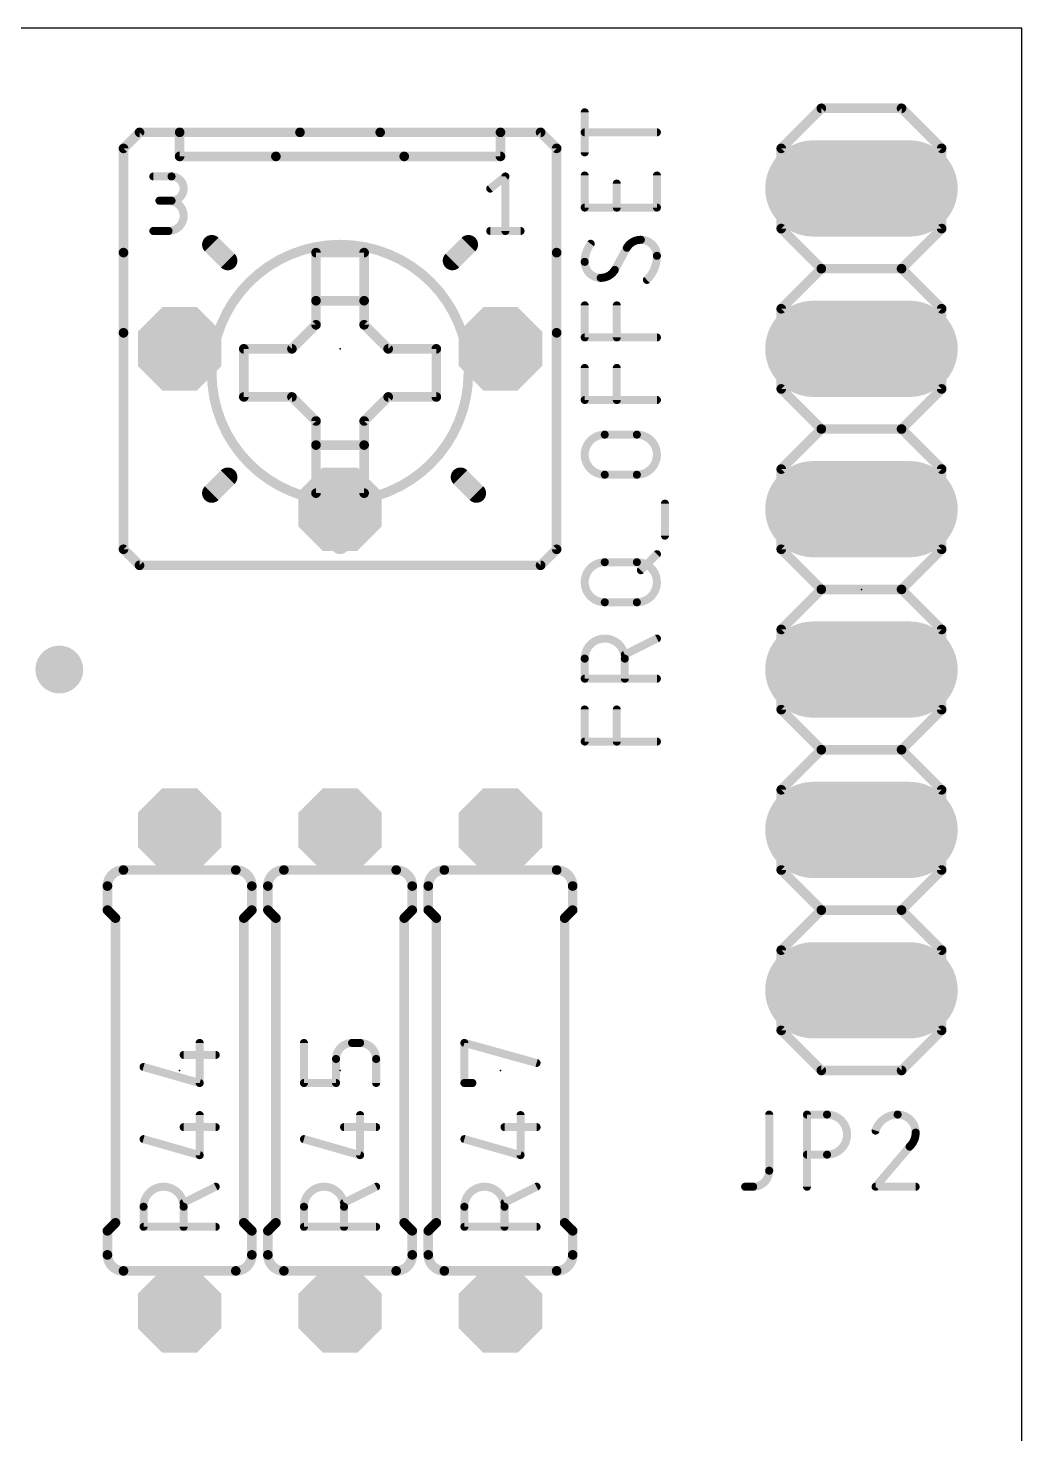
# Model space of a CAD drawing. Extents: x 0 to 48, y 0 to 103.
# Drawn here: x 32.53 to 48.26, y 77.43 to 99.69 of the extents above; entities that cross this region are included whole.
import ezdxf

# ---------------------------------------------------------------- set-up
doc = ezdxf.new("R2010")
doc.units = 0
for name, color, linetype in [('17', 110, 'CONTINUOUS'), ('18', 110, 'CONTINUOUS'), ('20', 31, 'CONTINUOUS'), ('21', 253, 'CONTINUOUS'), ('23', 53, 'CONTINUOUS'), ('25', 253, 'CONTINUOUS'), ('51', 253, 'CONTINUOUS')]:
    doc.layers.add(name, color=color, linetype=linetype)

# ---------------------------------------------------------------- blocks, each defined once
blk = doc.blocks.new('OCTAGONP')
at = {"const_width": 0.5}
blk.add_lwpolyline([(-0.25, -0.1036), (-0.25, 0.1036), (-0.1036, 0.25), (0.1036, 0.25), (0.25, 0.1036), (0.25, -0.1036), (0.1036, -0.25), (-0.1036, -0.25), (-0.25, -0.1036), (-0.25, 0.1036)], dxfattribs=at)
blk = doc.blocks.new('RECT')
blk.add_solid([(-0.5, -0.5), (0.5, -0.5), (-0.5, 0.5), (0.5, 0.5)])
blk = doc.blocks.new('LONGP100')
at = {"const_width": 1}
blk.add_lwpolyline([(-0.5, 0), (0.5, 0)], dxfattribs=at)
at = {"const_width": 0.5}
for points in [[(-0.5, 0.25, 1), (-0.5, -0.25)], [(0.5, -0.25, 1), (0.5, 0.25)]]:
    blk.add_lwpolyline(points, format="xyb", dxfattribs=at)
blk = doc.blocks.new('ROUNDV')
at = {"const_width": 0.5}
blk.add_lwpolyline([(0, -0.25, 1), (0, 0.25, 1), (0, -0.25)], format="xyb", dxfattribs=at)

msp = doc.modelspace()

# ---------------------------------------------------------------- linework, layer by layer
at = {"layer": '20'}
for p, q in [((48.26, 99.695), (0, 99.685)), ((48.26, 0), (48.26, 99.695))]:
    msp.add_line(p, q, dxfattribs=at)
at = {"layer": '21'}
for points, const_width in [([(45.085, 98.425), (44.45, 97.79)], 0.1524), ([(46.355, 98.425), (45.085, 98.425)], 0.1524), ([(46.99, 97.79), (46.355, 98.425)], 0.1524), ([(34.29, 98.044), (34.036, 97.79)], 0.1524), ([(34.925, 98.044), (34.29, 98.044)], 0.1524), ([(34.925, 98.044), (34.925, 97.663)], 0.1524), ([(36.83, 98.044), (34.925, 98.044)], 0.1524), ([(40.005, 98.044), (38.1, 98.044)], 0.1524), ([(40.64, 98.044), (40.005, 98.044)], 0.1524), ([(40.005, 97.663), (40.005, 98.044)], 0.1524), ([(40.64, 98.044), (40.894, 97.79)], 0.1524), ([(34.036, 97.79), (34.036, 96.139)], 0.1524), ([(40.894, 96.139), (40.894, 97.79)], 0.1524), ([(44.45, 96.52), (44.45, 97.79)], 0.1524), ([(46.99, 97.79), (46.99, 96.52)], 0.1524), ([(36.449, 97.663), (34.925, 97.663)], 0.1524), ([(40.005, 97.663), (38.481, 97.663)], 0.1524), ([(34.5087, 97.3455), (34.7966, 97.3455)], 0.127), ([(39.8427, 97.1536), (40.0826, 97.3455)], 0.127), ([(40.0826, 97.3455), (40.0826, 96.4819)], 0.127), ([(34.7966, 96.9617), (34.6047, 96.9617)], 0.127), ([(34.5087, 96.4819), (34.7486, 96.4819)], 0.127), ([(39.8427, 96.4819), (40.3225, 96.4819)], 0.127), ([(45.085, 95.885), (44.45, 96.52)], 0.1524), ([(46.99, 96.52), (46.355, 95.885)], 0.1524), ([(37.846, 96.139), (37.084, 96.139)], 0.1524), ([(37.084, 96.139), (37.084, 95.377)], 0.1524), ([(37.846, 95.377), (37.846, 96.139)], 0.1524), ([(44.45, 95.25), (45.085, 95.885)], 0.1524), ([(46.355, 95.885), (45.085, 95.885)], 0.1524), ([(46.355, 95.885), (46.99, 95.25)], 0.1524), ([(37.084, 95.377), (37.846, 95.377)], 0.1524), ([(37.084, 95.377), (37.084, 94.996)], 0.1524), ([(37.846, 94.996), (37.846, 95.377)], 0.1524), ([(44.45, 93.98), (44.45, 95.25)], 0.1524), ([(46.99, 95.25), (46.99, 93.98)], 0.1524), ([(34.036, 94.869), (34.036, 91.44)], 0.1524), ([(37.084, 94.996), (36.703, 94.615)], 0.1524), ([(37.846, 94.996), (38.227, 94.615)], 0.1524), ([(40.894, 91.44), (40.894, 94.869)], 0.1524), ([(36.703, 94.615), (35.941, 94.615)], 0.1524), ([(35.941, 94.615), (35.941, 93.853)], 0.1524), ([(38.989, 94.615), (38.227, 94.615)], 0.1524), ([(38.989, 93.853), (38.989, 94.615)], 0.1524), ([(35.0774, 94.234), (34.6964, 94.234)], 0.3048), ([(39.8526, 94.234), (40.2336, 94.234)], 0.3048), ([(45.085, 93.345), (44.45, 93.98)], 0.1524), ([(46.99, 93.98), (46.355, 93.345)], 0.1524), ([(35.941, 93.853), (36.703, 93.853)], 0.1524), ([(36.703, 93.853), (37.084, 93.472)], 0.1524), ([(37.846, 93.472), (38.227, 93.853)], 0.1524), ([(38.227, 93.853), (38.989, 93.853)], 0.1524), ([(37.084, 93.472), (37.084, 93.091)], 0.1524), ([(37.846, 93.091), (37.846, 93.472)], 0.1524), ([(44.45, 92.71), (45.085, 93.345)], 0.1524), ([(46.355, 93.345), (45.085, 93.345)], 0.1524), ([(46.355, 93.345), (46.99, 92.71)], 0.1524), ([(37.084, 93.091), (37.846, 93.091)], 0.1524), ([(37.084, 93.091), (37.084, 92.329)], 0.1524), ([(37.846, 92.329), (37.846, 93.091)], 0.1524), ([(35.687, 92.583), (35.433, 92.329)], 0.3048), ([(39.37, 92.583), (39.624, 92.329)], 0.3048), ([(44.45, 91.44), (44.45, 92.71)], 0.1524), ([(46.99, 92.71), (46.99, 91.44)], 0.1524), ([(37.084, 92.329), (37.846, 92.329)], 0.1524), ([(37.465, 91.8972), (37.465, 91.5162)], 0.3048), ([(34.29, 91.186), (34.036, 91.44)], 0.1524), ([(40.64, 91.186), (40.894, 91.44)], 0.1524), ([(45.085, 90.805), (44.45, 91.44)], 0.1524), ([(46.99, 91.44), (46.355, 90.805)], 0.1524), ([(34.29, 91.186), (40.64, 91.186)], 0.1524), ([(45.085, 90.805), (44.45, 90.17)], 0.1524), ([(46.355, 90.805), (45.085, 90.805)], 0.1524), ([(46.99, 90.17), (46.355, 90.805)], 0.1524), ([(44.45, 88.9), (44.45, 90.17)], 0.1524), ([(46.99, 90.17), (46.99, 88.9)], 0.1524), ([(45.085, 88.265), (44.45, 88.9)], 0.1524), ([(46.99, 88.9), (46.355, 88.265)], 0.1524), ([(44.45, 87.63), (45.085, 88.265)], 0.1524), ([(46.355, 88.265), (45.085, 88.265)], 0.1524), ([(46.355, 88.265), (46.99, 87.63)], 0.1524), ([(44.45, 86.36), (44.45, 87.63)], 0.1524), ([(46.99, 87.63), (46.99, 86.36)], 0.1524), ([(45.085, 85.725), (44.45, 86.36)], 0.1524), ([(46.99, 86.36), (46.355, 85.725)], 0.1524), ([(33.782, 86.106), (33.782, 85.725)], 0.1524), ([(36.068, 86.106), (36.068, 85.725)], 0.1524), ([(36.322, 86.106), (36.322, 85.725)], 0.1524), ([(38.608, 86.106), (38.608, 85.725)], 0.1524), ([(38.862, 86.106), (38.862, 85.725)], 0.1524), ([(41.148, 86.106), (41.148, 85.725)], 0.1524), ([(33.909, 85.598), (33.782, 85.725)], 0.1524), ([(35.941, 85.598), (36.068, 85.725)], 0.1524), ([(36.449, 85.598), (36.322, 85.725)], 0.1524), ([(38.481, 85.598), (38.608, 85.725)], 0.1524), ([(38.989, 85.598), (38.862, 85.725)], 0.1524), ([(41.021, 85.598), (41.148, 85.725)], 0.1524), ([(45.085, 85.725), (44.45, 85.09)], 0.1524), ([(46.355, 85.725), (45.085, 85.725)], 0.1524), ([(46.99, 85.09), (46.355, 85.725)], 0.1524), ([(33.909, 85.598), (33.909, 80.772)], 0.1524), ([(35.941, 85.598), (35.941, 80.772)], 0.1524), ([(36.449, 85.598), (36.449, 80.772)], 0.1524), ([(38.481, 85.598), (38.481, 80.772)], 0.1524), ([(38.989, 85.598), (38.989, 80.772)], 0.1524), ([(41.021, 85.598), (41.021, 80.772)], 0.1524), ([(44.45, 83.82), (44.45, 85.09)], 0.1524), ([(46.99, 85.09), (46.99, 83.82)], 0.1524), ([(45.085, 83.185), (44.45, 83.82)], 0.1524), ([(46.99, 83.82), (46.355, 83.185)], 0.1524), ([(46.355, 83.185), (45.085, 83.185)], 0.1524), ([(33.909, 80.772), (33.782, 80.645)], 0.1524), ([(35.941, 80.772), (36.068, 80.645)], 0.1524), ([(36.449, 80.772), (36.322, 80.645)], 0.1524), ([(38.481, 80.772), (38.608, 80.645)], 0.1524), ([(38.989, 80.772), (38.862, 80.645)], 0.1524), ([(41.021, 80.772), (41.148, 80.645)], 0.1524), ([(33.782, 80.264), (33.782, 80.645)], 0.1524), ([(36.068, 80.264), (36.068, 80.645)], 0.1524), ([(36.322, 80.264), (36.322, 80.645)], 0.1524), ([(38.608, 80.264), (38.608, 80.645)], 0.1524), ([(38.862, 80.264), (38.862, 80.645)], 0.1524), ([(41.148, 80.264), (41.148, 80.645)], 0.1524)]:
    msp.add_lwpolyline(points, dxfattribs=dict(at, const_width=const_width))
for points, const_width in [([(45.085, 98.4631, 1), (45.085, 98.3869)], 0.0762), ([(45.1119, 98.3981, 1), (45.0581, 98.4519)], 0.0762), ([(46.3819, 98.4519, 1), (46.3281, 98.3981)], 0.0762), ([(46.355, 98.3869, 1), (46.355, 98.4631)], 0.0762), ([(34.29, 98.0821, 1), (34.29, 98.0059)], 0.0762), ([(34.3169, 98.0171, 1), (34.2631, 98.0709)], 0.0762), ([(34.9631, 98.044, 1), (34.8869, 98.044)], 0.0762), ([(34.925, 98.0821, 1), (34.925, 98.0059)], 0.0762), ([(34.925, 98.0059, 1), (34.925, 98.0821)], 0.0762), ([(36.83, 98.0059, 1), (36.83, 98.0821)], 0.0762), ([(38.1, 98.0821, 1), (38.1, 98.0059)], 0.0762), ([(40.005, 98.0821, 1), (40.005, 98.0059)], 0.0762), ([(40.0431, 98.044, 1), (39.9669, 98.044)], 0.0762), ([(40.005, 98.0059, 1), (40.005, 98.0821)], 0.0762), ([(40.6669, 98.0709, 1), (40.6131, 98.0171)], 0.0762), ([(40.64, 98.0059, 1), (40.64, 98.0821)], 0.0762), ([(34.0741, 97.79, 1), (33.9979, 97.79)], 0.0762), ([(34.0091, 97.8169, 1), (34.0629, 97.7631)], 0.0762), ([(40.9321, 97.79, 1), (40.8559, 97.79)], 0.0762), ([(40.8671, 97.7631, 1), (40.9209, 97.8169)], 0.0762), ([(44.4881, 97.79, 1), (44.4119, 97.79)], 0.0762), ([(44.4231, 97.8169, 1), (44.4769, 97.7631)], 0.0762), ([(47.0281, 97.79, 1), (46.9519, 97.79)], 0.0762), ([(46.9631, 97.7631, 1), (47.0169, 97.8169)], 0.0762), ([(34.925, 97.7011, 1), (34.925, 97.6249)], 0.0762), ([(34.8869, 97.663, 1), (34.9631, 97.663)], 0.0762), ([(36.449, 97.6249, 1), (36.449, 97.7011)], 0.0762), ([(38.481, 97.7011, 1), (38.481, 97.6249)], 0.0762), ([(39.9669, 97.663, 1), (40.0431, 97.663)], 0.0762), ([(40.005, 97.6249, 1), (40.005, 97.7011)], 0.0762), ([(34.5087, 97.3773, 1), (34.5087, 97.3137)], 0.0635), ([(34.7966, 97.3773, 1), (34.7966, 97.3137)], 0.0635), ([(34.7966, 96.9617, 1), (34.7966, 97.3455)], 0.127), ([(34.7966, 97.3137, 1), (34.7966, 97.3773)], 0.0635), ([(40.1144, 97.3455, 1), (40.0509, 97.3455)], 0.0635), ([(40.1024, 97.3207, 1), (40.0628, 97.3703)], 0.0635), ([(39.8229, 97.1784, 1), (39.8626, 97.1288)], 0.0635), ([(34.6047, 96.9934, 1), (34.6047, 96.9299)], 0.0635), ([(34.7486, 96.4819, 1), (34.7486, 96.9617)], 0.127), ([(34.7486, 96.9934, 1), (34.7486, 96.9299)], 0.0635), ([(34.7966, 96.9934, 1), (34.7966, 96.9299)], 0.0635), ([(34.7966, 96.9299, 1), (34.7966, 96.9934)], 0.0635), ([(34.5087, 96.5137, 1), (34.5087, 96.4502)], 0.0635), ([(34.7486, 96.5137, 1), (34.7486, 96.4502)], 0.0635), ([(34.7486, 96.4502, 1), (34.7486, 96.5137)], 0.0635), ([(39.8427, 96.5137, 1), (39.8427, 96.4502)], 0.0635), ([(40.0509, 96.4819, 1), (40.1144, 96.4819)], 0.0635), ([(40.3225, 96.4502, 1), (40.3225, 96.5137)], 0.0635), ([(44.4119, 96.52, 1), (44.4881, 96.52)], 0.0762), ([(44.4769, 96.5469, 1), (44.4231, 96.4931)], 0.0762), ([(46.9519, 96.52, 1), (47.0281, 96.52)], 0.0762), ([(47.0169, 96.4931, 1), (46.9631, 96.5469)], 0.0762), ([(37.084, 96.1771, 1), (37.084, 96.1009)], 0.0762), ([(37.1221, 96.139, 1), (37.0459, 96.139)], 0.0762), ([(37.8841, 96.139, 1), (37.8079, 96.139)], 0.0762), ([(37.846, 96.1009, 1), (37.846, 96.1771)], 0.0762), ([(33.9979, 96.139, 1), (34.0741, 96.139)], 0.0762), ([(40.8559, 96.139, 1), (40.9321, 96.139)], 0.0762), ([(45.085, 95.9231, 1), (45.085, 95.8469)], 0.0762), ([(45.1119, 95.8581, 1), (45.0581, 95.9119)], 0.0762), ([(45.0581, 95.8581, 1), (45.1119, 95.9119)], 0.0762), ([(46.3819, 95.9119, 1), (46.3281, 95.8581)], 0.0762), ([(46.3281, 95.9119, 1), (46.3819, 95.8581)], 0.0762), ([(46.355, 95.8469, 1), (46.355, 95.9231)], 0.0762), ([(37.084, 95.4151, 1), (37.084, 95.3389)], 0.0762), ([(37.1221, 95.377, 1), (37.0459, 95.377)], 0.0762), ([(37.0459, 95.377, 1), (37.1221, 95.377)], 0.0762), ([(37.8841, 95.377, 1), (37.8079, 95.377)], 0.0762), ([(37.8079, 95.377, 1), (37.8841, 95.377)], 0.0762), ([(37.846, 95.3389, 1), (37.846, 95.4151)], 0.0762), ([(44.4881, 95.25, 1), (44.4119, 95.25)], 0.0762), ([(44.4231, 95.2769, 1), (44.4769, 95.2231)], 0.0762), ([(47.0281, 95.25, 1), (46.9519, 95.25)], 0.0762), ([(46.9631, 95.2231, 1), (47.0169, 95.2769)], 0.0762), ([(34.0741, 94.869, 1), (33.9979, 94.869)], 0.0762), ([(37.0459, 94.996, 1), (37.1221, 94.996)], 0.0762), ([(37.1109, 94.9691, 1), (37.0571, 95.0229)], 0.0762), ([(37.8079, 94.996, 1), (37.8841, 94.996)], 0.0762), ([(37.8729, 95.0229, 1), (37.8191, 94.9691)], 0.0762), ([(40.9321, 94.869, 1), (40.8559, 94.869)], 0.0762), ([(35.941, 94.6531, 1), (35.941, 94.5769)], 0.0762), ([(35.9791, 94.615, 1), (35.9029, 94.615)], 0.0762), ([(36.6761, 94.6419, 1), (36.7299, 94.5881)], 0.0762), ([(36.703, 94.5769, 1), (36.703, 94.6531)], 0.0762), ([(38.227, 94.6531, 1), (38.227, 94.5769)], 0.0762), ([(38.2001, 94.5881, 1), (38.2539, 94.6419)], 0.0762), ([(39.0271, 94.615, 1), (38.9509, 94.615)], 0.0762), ([(38.989, 94.5769, 1), (38.989, 94.6531)], 0.0762), ([(34.6964, 94.3102, 1), (34.6964, 94.1578)], 0.1524), ([(35.0774, 94.1578, 1), (35.0774, 94.3102)], 0.1524), ([(39.8526, 94.3102, 1), (39.8526, 94.1578)], 0.1524), ([(40.2336, 94.1578, 1), (40.2336, 94.3102)], 0.1524), ([(44.4119, 93.98, 1), (44.4881, 93.98)], 0.0762), ([(44.4769, 94.0069, 1), (44.4231, 93.9531)], 0.0762), ([(46.9519, 93.98, 1), (47.0281, 93.98)], 0.0762), ([(47.0169, 93.9531, 1), (46.9631, 94.0069)], 0.0762), ([(35.941, 93.8911, 1), (35.941, 93.8149)], 0.0762), ([(35.9029, 93.853, 1), (35.9791, 93.853)], 0.0762), ([(36.7299, 93.8799, 1), (36.6761, 93.8261)], 0.0762), ([(36.703, 93.8149, 1), (36.703, 93.8911)], 0.0762), ([(38.227, 93.8911, 1), (38.227, 93.8149)], 0.0762), ([(38.2539, 93.8261, 1), (38.2001, 93.8799)], 0.0762), ([(38.9509, 93.853, 1), (39.0271, 93.853)], 0.0762), ([(38.989, 93.8149, 1), (38.989, 93.8911)], 0.0762), ([(37.1221, 93.472, 1), (37.0459, 93.472)], 0.0762), ([(37.0571, 93.4451, 1), (37.1109, 93.4989)], 0.0762), ([(37.8841, 93.472, 1), (37.8079, 93.472)], 0.0762), ([(37.8191, 93.4989, 1), (37.8729, 93.4451)], 0.0762), ([(45.085, 93.3831, 1), (45.085, 93.3069)], 0.0762), ([(45.1119, 93.3181, 1), (45.0581, 93.3719)], 0.0762), ([(45.0581, 93.3181, 1), (45.1119, 93.3719)], 0.0762), ([(46.3819, 93.3719, 1), (46.3281, 93.3181)], 0.0762), ([(46.3281, 93.3719, 1), (46.3819, 93.3181)], 0.0762), ([(46.355, 93.3069, 1), (46.355, 93.3831)], 0.0762), ([(37.084, 93.1291, 1), (37.084, 93.0529)], 0.0762), ([(37.1221, 93.091, 1), (37.0459, 93.091)], 0.0762), ([(37.0459, 93.091, 1), (37.1221, 93.091)], 0.0762), ([(37.8841, 93.091, 1), (37.8079, 93.091)], 0.0762), ([(37.8079, 93.091, 1), (37.8841, 93.091)], 0.0762), ([(37.846, 93.0529, 1), (37.846, 93.1291)], 0.0762), ([(35.7409, 92.5291, 1), (35.6331, 92.6369)], 0.1524), ([(39.4239, 92.6369, 1), (39.3161, 92.5291)], 0.1524), ([(44.4881, 92.71, 1), (44.4119, 92.71)], 0.0762), ([(44.4231, 92.7369, 1), (44.4769, 92.6831)], 0.0762), ([(47.0281, 92.71, 1), (46.9519, 92.71)], 0.0762), ([(46.9631, 92.6831, 1), (47.0169, 92.7369)], 0.0762), ([(35.3791, 92.3829, 1), (35.4869, 92.2751)], 0.1524), ([(39.5701, 92.2751, 1), (39.6779, 92.3829)], 0.1524), ([(37.084, 92.3671, 1), (37.084, 92.2909)], 0.0762), ([(37.0459, 92.329, 1), (37.1221, 92.329)], 0.0762), ([(37.8079, 92.329, 1), (37.8841, 92.329)], 0.0762), ([(37.846, 92.2909, 1), (37.846, 92.3671)], 0.0762), ([(37.5412, 91.8972, 1), (37.3888, 91.8972)], 0.1524), ([(34.0629, 91.4669, 1), (34.0091, 91.4131)], 0.0762), ([(37.3888, 91.5162, 1), (37.5412, 91.5162)], 0.1524), ([(40.9209, 91.4131, 1), (40.8671, 91.4669)], 0.0762), ([(44.4769, 91.4669, 1), (44.4231, 91.4131)], 0.0762), ([(47.0169, 91.4131, 1), (46.9631, 91.4669)], 0.0762), ([(33.9979, 91.44, 1), (34.0741, 91.44)], 0.0762), ([(40.8559, 91.44, 1), (40.9321, 91.44)], 0.0762), ([(44.4119, 91.44, 1), (44.4881, 91.44)], 0.0762), ([(46.9519, 91.44, 1), (47.0281, 91.44)], 0.0762), ([(34.29, 91.2241, 1), (34.29, 91.1479)], 0.0762), ([(34.2631, 91.1591, 1), (34.3169, 91.2129)], 0.0762), ([(40.6131, 91.2129, 1), (40.6669, 91.1591)], 0.0762), ([(40.64, 91.1479, 1), (40.64, 91.2241)], 0.0762), ([(45.085, 90.8431, 1), (45.085, 90.7669)], 0.0762), ([(45.1119, 90.7781, 1), (45.0581, 90.8319)], 0.0762), ([(45.0581, 90.7781, 1), (45.1119, 90.8319)], 0.0762), ([(46.3819, 90.8319, 1), (46.3281, 90.7781)], 0.0762), ([(46.3281, 90.8319, 1), (46.3819, 90.7781)], 0.0762), ([(46.355, 90.7669, 1), (46.355, 90.8431)], 0.0762), ([(44.4881, 90.17, 1), (44.4119, 90.17)], 0.0762), ([(44.4231, 90.1969, 1), (44.4769, 90.1431)], 0.0762), ([(47.0281, 90.17, 1), (46.9519, 90.17)], 0.0762), ([(46.9631, 90.1431, 1), (47.0169, 90.1969)], 0.0762), ([(44.4119, 88.9, 1), (44.4881, 88.9)], 0.0762), ([(44.4769, 88.9269, 1), (44.4231, 88.8731)], 0.0762), ([(46.9519, 88.9, 1), (47.0281, 88.9)], 0.0762), ([(47.0169, 88.8731, 1), (46.9631, 88.9269)], 0.0762), ([(45.085, 88.3031, 1), (45.085, 88.2269)], 0.0762), ([(45.1119, 88.2381, 1), (45.0581, 88.2919)], 0.0762), ([(45.0581, 88.2381, 1), (45.1119, 88.2919)], 0.0762), ([(46.3819, 88.2919, 1), (46.3281, 88.2381)], 0.0762), ([(46.3281, 88.2919, 1), (46.3819, 88.2381)], 0.0762), ([(46.355, 88.2269, 1), (46.355, 88.3031)], 0.0762), ([(44.4881, 87.63, 1), (44.4119, 87.63)], 0.0762), ([(44.4231, 87.6569, 1), (44.4769, 87.6031)], 0.0762), ([(47.0281, 87.63, 1), (46.9519, 87.63)], 0.0762), ([(46.9631, 87.6031, 1), (47.0169, 87.6569)], 0.0762), ([(34.036, 86.36, 0.4142), (33.782, 86.106)], 0.1524), ([(34.036, 86.3219, 1), (34.036, 86.3981)], 0.0762), ([(36.068, 86.106, 0.4142), (35.814, 86.36)], 0.1524), ([(35.814, 86.3981, 1), (35.814, 86.3219)], 0.0762), ([(36.576, 86.36, 0.4142), (36.322, 86.106)], 0.1524), ([(36.576, 86.3219, 1), (36.576, 86.3981)], 0.0762), ([(38.608, 86.106, 0.4142), (38.354, 86.36)], 0.1524), ([(38.354, 86.3981, 1), (38.354, 86.3219)], 0.0762), ([(39.116, 86.36, 0.4142), (38.862, 86.106)], 0.1524), ([(39.116, 86.3219, 1), (39.116, 86.3981)], 0.0762), ([(41.148, 86.106, 0.4142), (40.894, 86.36)], 0.1524), ([(40.894, 86.3981, 1), (40.894, 86.3219)], 0.0762), ([(44.4119, 86.36, 1), (44.4881, 86.36)], 0.0762), ([(44.4769, 86.3869, 1), (44.4231, 86.3331)], 0.0762), ([(46.9519, 86.36, 1), (47.0281, 86.36)], 0.0762), ([(47.0169, 86.3331, 1), (46.9631, 86.3869)], 0.0762), ([(33.8201, 86.106, 1), (33.7439, 86.106)], 0.0762), ([(36.1061, 86.106, 1), (36.0299, 86.106)], 0.0762), ([(36.3601, 86.106, 1), (36.2839, 86.106)], 0.0762), ([(38.6461, 86.106, 1), (38.5699, 86.106)], 0.0762), ([(38.9001, 86.106, 1), (38.8239, 86.106)], 0.0762), ([(41.1861, 86.106, 1), (41.1099, 86.106)], 0.0762), ([(33.7439, 86.106, 1), (33.8201, 86.106)], 0.0762), ([(36.0299, 86.106, 1), (36.1061, 86.106)], 0.0762), ([(36.2839, 86.106, 1), (36.3601, 86.106)], 0.0762), ([(38.5699, 86.106, 1), (38.6461, 86.106)], 0.0762), ([(38.8239, 86.106, 1), (38.9001, 86.106)], 0.0762), ([(41.1099, 86.106, 1), (41.1861, 86.106)], 0.0762), ([(33.7439, 85.725, 1), (33.8201, 85.725)], 0.0762), ([(33.8089, 85.7519, 1), (33.7551, 85.6981)], 0.0762), ([(36.0299, 85.725, 1), (36.1061, 85.725)], 0.0762), ([(36.0949, 85.6981, 1), (36.0411, 85.7519)], 0.0762), ([(36.2839, 85.725, 1), (36.3601, 85.725)], 0.0762), ([(36.3489, 85.7519, 1), (36.2951, 85.6981)], 0.0762), ([(38.5699, 85.725, 1), (38.6461, 85.725)], 0.0762), ([(38.6349, 85.6981, 1), (38.5811, 85.7519)], 0.0762), ([(38.8239, 85.725, 1), (38.9001, 85.725)], 0.0762), ([(38.8889, 85.7519, 1), (38.8351, 85.6981)], 0.0762), ([(41.1099, 85.725, 1), (41.1861, 85.725)], 0.0762), ([(41.1749, 85.6981, 1), (41.1211, 85.7519)], 0.0762), ([(45.085, 85.7631, 1), (45.085, 85.6869)], 0.0762), ([(45.1119, 85.6981, 1), (45.0581, 85.7519)], 0.0762), ([(45.0581, 85.6981, 1), (45.1119, 85.7519)], 0.0762), ([(46.3819, 85.7519, 1), (46.3281, 85.6981)], 0.0762), ([(46.3281, 85.7519, 1), (46.3819, 85.6981)], 0.0762), ([(46.355, 85.6869, 1), (46.355, 85.7631)], 0.0762), ([(33.9471, 85.598, 1), (33.8709, 85.598)], 0.0762), ([(33.8821, 85.5711, 1), (33.9359, 85.6249)], 0.0762), ([(35.9791, 85.598, 1), (35.9029, 85.598)], 0.0762), ([(35.9141, 85.6249, 1), (35.9679, 85.5711)], 0.0762), ([(36.4871, 85.598, 1), (36.4109, 85.598)], 0.0762), ([(36.4221, 85.5711, 1), (36.4759, 85.6249)], 0.0762), ([(38.5191, 85.598, 1), (38.4429, 85.598)], 0.0762), ([(38.4541, 85.6249, 1), (38.5079, 85.5711)], 0.0762), ([(39.0271, 85.598, 1), (38.9509, 85.598)], 0.0762), ([(38.9621, 85.5711, 1), (39.0159, 85.6249)], 0.0762), ([(41.0591, 85.598, 1), (40.9829, 85.598)], 0.0762), ([(40.9941, 85.6249, 1), (41.0479, 85.5711)], 0.0762), ([(44.4881, 85.09, 1), (44.4119, 85.09)], 0.0762), ([(44.4231, 85.1169, 1), (44.4769, 85.0631)], 0.0762), ([(47.0281, 85.09, 1), (46.9519, 85.09)], 0.0762), ([(46.9631, 85.0631, 1), (47.0169, 85.1169)], 0.0762), ([(44.4119, 83.82, 1), (44.4881, 83.82)], 0.0762), ([(44.4769, 83.8469, 1), (44.4231, 83.7931)], 0.0762), ([(46.9519, 83.82, 1), (47.0281, 83.82)], 0.0762), ([(47.0169, 83.7931, 1), (46.9631, 83.8469)], 0.0762), ([(45.085, 83.2231, 1), (45.085, 83.1469)], 0.0762), ([(45.0581, 83.1581, 1), (45.1119, 83.2119)], 0.0762), ([(46.3281, 83.2119, 1), (46.3819, 83.1581)], 0.0762), ([(46.355, 83.1469, 1), (46.355, 83.2231)], 0.0762), ([(33.9359, 80.7451, 1), (33.8821, 80.7989)], 0.0762), ([(35.9679, 80.7989, 1), (35.9141, 80.7451)], 0.0762), ([(36.4759, 80.7451, 1), (36.4221, 80.7989)], 0.0762), ([(38.5079, 80.7989, 1), (38.4541, 80.7451)], 0.0762), ([(39.0159, 80.7451, 1), (38.9621, 80.7989)], 0.0762), ([(41.0479, 80.7989, 1), (40.9941, 80.7451)], 0.0762), ([(33.8201, 80.645, 1), (33.7439, 80.645)], 0.0762), ([(33.7551, 80.6719, 1), (33.8089, 80.6181)], 0.0762), ([(33.8709, 80.772, 1), (33.9471, 80.772)], 0.0762), ([(35.9029, 80.772, 1), (35.9791, 80.772)], 0.0762), ([(36.1061, 80.645, 1), (36.0299, 80.645)], 0.0762), ([(36.0411, 80.6181, 1), (36.0949, 80.6719)], 0.0762), ([(36.3601, 80.645, 1), (36.2839, 80.645)], 0.0762), ([(36.2951, 80.6719, 1), (36.3489, 80.6181)], 0.0762), ([(36.4109, 80.772, 1), (36.4871, 80.772)], 0.0762), ([(38.4429, 80.772, 1), (38.5191, 80.772)], 0.0762), ([(38.6461, 80.645, 1), (38.5699, 80.645)], 0.0762), ([(38.5811, 80.6181, 1), (38.6349, 80.6719)], 0.0762), ([(38.9001, 80.645, 1), (38.8239, 80.645)], 0.0762), ([(38.8351, 80.6719, 1), (38.8889, 80.6181)], 0.0762), ([(38.9509, 80.772, 1), (39.0271, 80.772)], 0.0762), ([(40.9829, 80.772, 1), (41.0591, 80.772)], 0.0762), ([(41.1861, 80.645, 1), (41.1099, 80.645)], 0.0762), ([(41.1211, 80.6181, 1), (41.1749, 80.6719)], 0.0762), ([(33.782, 80.264, 0.4142), (34.036, 80.01)], 0.1524), ([(33.8201, 80.264, 1), (33.7439, 80.264)], 0.0762), ([(33.7439, 80.264, 1), (33.8201, 80.264)], 0.0762), ([(35.814, 80.01, 0.4142), (36.068, 80.264)], 0.1524), ([(36.1061, 80.264, 1), (36.0299, 80.264)], 0.0762), ([(36.0299, 80.264, 1), (36.1061, 80.264)], 0.0762), ([(36.322, 80.264, 0.4142), (36.576, 80.01)], 0.1524), ([(36.3601, 80.264, 1), (36.2839, 80.264)], 0.0762), ([(36.2839, 80.264, 1), (36.3601, 80.264)], 0.0762), ([(38.354, 80.01, 0.4142), (38.608, 80.264)], 0.1524), ([(38.6461, 80.264, 1), (38.5699, 80.264)], 0.0762), ([(38.5699, 80.264, 1), (38.6461, 80.264)], 0.0762), ([(38.862, 80.264, 0.4142), (39.116, 80.01)], 0.1524), ([(38.9001, 80.264, 1), (38.8239, 80.264)], 0.0762), ([(38.8239, 80.264, 1), (38.9001, 80.264)], 0.0762), ([(40.894, 80.01, 0.4142), (41.148, 80.264)], 0.1524), ([(41.1861, 80.264, 1), (41.1099, 80.264)], 0.0762), ([(41.1099, 80.264, 1), (41.1861, 80.264)], 0.0762), ([(34.036, 79.9719, 1), (34.036, 80.0481)], 0.0762), ([(35.814, 80.0481, 1), (35.814, 79.9719)], 0.0762), ([(36.576, 79.9719, 1), (36.576, 80.0481)], 0.0762), ([(38.354, 80.0481, 1), (38.354, 79.9719)], 0.0762), ([(39.116, 79.9719, 1), (39.116, 80.0481)], 0.0762), ([(40.894, 80.0481, 1), (40.894, 79.9719)], 0.0762)]:
    msp.add_lwpolyline(points, format="xyb", dxfattribs=dict(at, const_width=const_width))
at = {"layer": '23'}
for p in [(37.465, 94.615), (45.72, 90.805), (34.925, 83.185), (37.465, 83.185), (40.005, 83.185)]:
    msp.add_point(p, dxfattribs=at)
at = {"layer": '25', "const_width": 0.127}
for points in [[(41.3385, 97.7265), (41.3385, 98.3615)], [(42.4815, 98.044), (41.3385, 98.044)], [(41.3385, 96.8527), (41.3385, 97.3607)], [(42.4815, 97.3607), (42.4815, 96.8527)], [(41.8465, 96.8527), (41.8465, 97.2337)], [(42.4815, 96.8527), (41.3385, 96.8527)], [(42.0053, 96.2152), (41.8148, 95.866)], [(41.3385, 94.7953), (41.3385, 95.3033)], [(41.8465, 94.7953), (41.8465, 95.3033)], [(42.4815, 94.7953), (41.3385, 94.7953)], [(41.3385, 93.8047), (41.3385, 94.3127)], [(41.8465, 93.8047), (41.8465, 94.3127)], [(42.4815, 93.8047), (41.3385, 93.8047)], [(41.656, 93.2561), (42.164, 93.2561)], [(42.164, 92.6211), (41.656, 92.6211)], [(42.6085, 91.6559), (42.6085, 92.1639)], [(41.656, 91.2357), (42.164, 91.2357)], [(42.2275, 91.1087), (42.4815, 91.3627)], [(42.164, 90.6007), (41.656, 90.6007)], [(42.4815, 90.0259), (41.9735, 89.7719)], [(41.3385, 89.3909), (41.3385, 89.7084)], [(41.9735, 89.7084), (41.9735, 89.3909)], [(42.4815, 89.3909), (41.3385, 89.3909)], [(41.3385, 88.3946), (41.3385, 88.9026)], [(41.8465, 88.3946), (41.8465, 88.9026)], [(42.4815, 88.3946), (41.3385, 88.3946)], [(35.2425, 82.9862), (35.2425, 83.6212)], [(36.8935, 82.9862), (36.8935, 83.6212)], [(37.7825, 83.6212), (37.6555, 83.6212)], [(39.4335, 82.9862), (39.4335, 83.6212)], [(39.4335, 83.6212), (40.5765, 83.3037)], [(34.3535, 83.2402), (35.2425, 82.9862)], [(34.9885, 83.4307), (35.4965, 83.4307)], [(37.4015, 83.3672), (37.4015, 82.9862)], [(38.0365, 82.9862), (38.0365, 83.3672)], [(37.4015, 82.9862), (36.8935, 82.9862)], [(39.5605, 82.9862), (39.4335, 82.9862)], [(35.2425, 81.8432), (35.2425, 82.4782)], [(37.7825, 81.8432), (37.7825, 82.4782)], [(40.3225, 81.8432), (40.3225, 82.4782)], [(44.2595, 82.4865), (44.2595, 81.5975)], [(44.8575, 81.3435), (44.8575, 82.4865)], [(44.8575, 82.4865), (45.175, 82.4865)], [(34.9885, 82.2877), (35.4965, 82.2877)], [(37.5285, 82.2877), (38.0365, 82.2877)], [(40.0685, 82.2877), (40.5765, 82.2877)], [(34.3535, 82.0972), (35.2425, 81.8432)], [(36.8935, 82.0972), (37.7825, 81.8432)], [(39.4335, 82.0972), (40.3225, 81.8432)], [(46.4831, 81.9785), (45.9434, 81.3435)], [(45.175, 81.8515), (44.8575, 81.8515)], [(35.4965, 81.3435), (34.9885, 81.0895)], [(38.0365, 81.3435), (37.5285, 81.0895)], [(40.5765, 81.3435), (40.0685, 81.0895)], [(44.0055, 81.3435), (43.8785, 81.3435)], [(45.9434, 81.3435), (46.5784, 81.3435)], [(34.3535, 80.7085), (34.3535, 81.026)], [(34.9885, 81.026), (34.9885, 80.7085)], [(36.8935, 80.7085), (36.8935, 81.026)], [(37.5285, 81.026), (37.5285, 80.7085)], [(39.4335, 80.7085), (39.4335, 81.026)], [(40.0685, 81.026), (40.0685, 80.7085)], [(35.4965, 80.7085), (34.3535, 80.7085)], [(38.0365, 80.7085), (36.8935, 80.7085)], [(40.5765, 80.7085), (39.4335, 80.7085)]]:
    msp.add_lwpolyline(points, dxfattribs=at)
at = {"layer": '25'}
for points, const_width in [([(41.3703, 98.3615, 1), (41.3068, 98.3615)], 0.0635), ([(41.3385, 98.0758, 1), (41.3385, 98.0123)], 0.0635), ([(42.4815, 98.0123, 1), (42.4815, 98.0758)], 0.0635), ([(41.3068, 97.7265, 1), (41.3703, 97.7265)], 0.0635), ([(41.3703, 97.3607, 1), (41.3068, 97.3607)], 0.0635), ([(42.5133, 97.3607, 1), (42.4498, 97.3607)], 0.0635), ([(41.8783, 97.2337, 1), (41.8147, 97.2337)], 0.0635), ([(41.3385, 96.8845, 1), (41.3385, 96.821)], 0.0635), ([(41.3068, 96.8527, 1), (41.3703, 96.8527)], 0.0635), ([(41.8147, 96.8527, 1), (41.8783, 96.8527)], 0.0635), ([(42.4498, 96.8527, 1), (42.5133, 96.8527)], 0.0635), ([(42.4815, 96.821, 1), (42.4815, 96.8845)], 0.0635), ([(41.4338, 96.2787, 0.1623), (41.3385, 95.993)], 0.127), ([(41.4591, 96.2597, 1), (41.4084, 96.2978)], 0.0635), ([(42.2275, 96.3422, 0.2656), (42.0053, 96.2152)], 0.127), ([(41.9779, 96.2313, 1), (42.0326, 96.1991)], 0.0635), ([(42.0331, 96.2, 1), (41.9774, 96.2304)], 0.0635), ([(42.4815, 96.0882, 0.4142), (42.2275, 96.3422)], 0.127), ([(42.2275, 96.374, 1), (42.2275, 96.3105)], 0.0635), ([(42.2275, 96.3105, 1), (42.2275, 96.374)], 0.0635), ([(41.3385, 95.993, 0.4142), (41.5925, 95.739)], 0.127), ([(41.3703, 95.993, 1), (41.3068, 95.993)], 0.0635), ([(41.3068, 95.993, 1), (41.3703, 95.993)], 0.0635), ([(42.3227, 95.7072, 0.2), (42.4815, 96.0882)], 0.127), ([(42.5133, 96.0882, 1), (42.4498, 96.0882)], 0.0635), ([(42.4498, 96.0882, 1), (42.5133, 96.0882)], 0.0635), ([(41.5925, 95.739, 0.2656), (41.8148, 95.866)], 0.127), ([(41.5925, 95.7707, 1), (41.5925, 95.7072)], 0.0635), ([(41.5925, 95.7072, 1), (41.5925, 95.7707)], 0.0635), ([(41.7869, 95.8812, 1), (41.8426, 95.8507)], 0.0635), ([(41.8421, 95.8498, 1), (41.7874, 95.8821)], 0.0635), ([(42.3004, 95.7297, 1), (42.3451, 95.6847)], 0.0635), ([(41.3703, 95.3033, 1), (41.3068, 95.3033)], 0.0635), ([(41.8783, 95.3033, 1), (41.8147, 95.3033)], 0.0635), ([(41.3385, 94.8271, 1), (41.3385, 94.7636)], 0.0635), ([(42.4815, 94.7636, 1), (42.4815, 94.8271)], 0.0635), ([(41.3068, 94.7953, 1), (41.3703, 94.7953)], 0.0635), ([(41.8147, 94.7953, 1), (41.8783, 94.7953)], 0.0635), ([(41.3703, 94.3127, 1), (41.3068, 94.3127)], 0.0635), ([(41.8783, 94.3127, 1), (41.8147, 94.3127)], 0.0635), ([(41.3385, 93.8365, 1), (41.3385, 93.773)], 0.0635), ([(41.3068, 93.8047, 1), (41.3703, 93.8047)], 0.0635), ([(41.8147, 93.8047, 1), (41.8783, 93.8047)], 0.0635), ([(42.4815, 93.773, 1), (42.4815, 93.8365)], 0.0635), ([(41.656, 93.2561, 1), (41.656, 92.6211)], 0.127), ([(41.656, 93.2879, 1), (41.656, 93.2244)], 0.0635), ([(41.656, 93.2244, 1), (41.656, 93.2879)], 0.0635), ([(42.164, 92.6211, 1), (42.164, 93.2561)], 0.127), ([(42.164, 93.2879, 1), (42.164, 93.2244)], 0.0635), ([(42.164, 93.2244, 1), (42.164, 93.2879)], 0.0635), ([(41.656, 92.6529, 1), (41.656, 92.5894)], 0.0635), ([(41.656, 92.5894, 1), (41.656, 92.6529)], 0.0635), ([(42.164, 92.6529, 1), (42.164, 92.5894)], 0.0635), ([(42.164, 92.5894, 1), (42.164, 92.6529)], 0.0635), ([(42.6403, 92.1639, 1), (42.5767, 92.1639)], 0.0635), ([(42.5767, 91.6559, 1), (42.6403, 91.6559)], 0.0635), ([(41.656, 91.2357, 1), (41.656, 90.6007)], 0.127), ([(41.656, 91.2674, 1), (41.656, 91.2039)], 0.0635), ([(41.656, 91.2039, 1), (41.656, 91.2674)], 0.0635), ([(42.164, 90.6007, 1), (42.164, 91.2357)], 0.127), ([(42.164, 91.2674, 1), (42.164, 91.2039)], 0.0635), ([(42.164, 91.2039, 1), (42.164, 91.2674)], 0.0635), ([(42.504, 91.3402, 1), (42.459, 91.3851)], 0.0635), ([(42.205, 91.1311, 1), (42.25, 91.0862)], 0.0635), ([(41.656, 90.6324, 1), (41.656, 90.5689)], 0.0635), ([(41.656, 90.5689, 1), (41.656, 90.6324)], 0.0635), ([(42.164, 90.6324, 1), (42.164, 90.5689)], 0.0635), ([(42.164, 90.5689, 1), (42.164, 90.6324)], 0.0635), ([(41.9735, 89.7084, 1), (41.3385, 89.7084)], 0.127), ([(42.4957, 89.9975, 1), (42.4673, 90.0543)], 0.0635), ([(41.3703, 89.7084, 1), (41.3068, 89.7084)], 0.0635), ([(41.3068, 89.7084, 1), (41.3703, 89.7084)], 0.0635), ([(42.0053, 89.7084, 1), (41.9417, 89.7084)], 0.0635), ([(41.9417, 89.7084, 1), (42.0053, 89.7084)], 0.0635), ([(41.9593, 89.8003, 1), (41.9877, 89.7435)], 0.0635), ([(41.3385, 89.4226, 1), (41.3385, 89.3591)], 0.0635), ([(41.3068, 89.3909, 1), (41.3703, 89.3909)], 0.0635), ([(41.9417, 89.3909, 1), (42.0053, 89.3909)], 0.0635), ([(42.4815, 89.3591, 1), (42.4815, 89.4226)], 0.0635), ([(41.3703, 88.9026, 1), (41.3068, 88.9026)], 0.0635), ([(41.8783, 88.9026, 1), (41.8147, 88.9026)], 0.0635), ([(41.3385, 88.4263, 1), (41.3385, 88.3628)], 0.0635), ([(41.3068, 88.3946, 1), (41.3703, 88.3946)], 0.0635), ([(41.8147, 88.3946, 1), (41.8783, 88.3946)], 0.0635), ([(42.4815, 88.3628, 1), (42.4815, 88.4263)], 0.0635), ([(35.2743, 83.6212, 1), (35.2107, 83.6212)], 0.0635), ([(36.9253, 83.6212, 1), (36.8618, 83.6212)], 0.0635), ([(37.6555, 83.6212, 0.4142), (37.4015, 83.3672)], 0.127), ([(37.6555, 83.653, 1), (37.6555, 83.5895)], 0.0635), ([(37.6555, 83.5895, 1), (37.6555, 83.653)], 0.0635), ([(37.7825, 83.653, 1), (37.7825, 83.5895)], 0.0635), ([(38.0365, 83.3672, 0.4142), (37.7825, 83.6212)], 0.127), ([(37.7825, 83.5895, 1), (37.7825, 83.653)], 0.0635), ([(39.4653, 83.6212, 1), (39.4017, 83.6212)], 0.0635), ([(39.442, 83.6518, 1), (39.425, 83.5906)], 0.0635), ([(34.3622, 83.2707, 1), (34.3448, 83.2097)], 0.0635), ([(34.9885, 83.4625, 1), (34.9885, 83.399)], 0.0635), ([(35.4965, 83.399, 1), (35.4965, 83.4625)], 0.0635), ([(37.4333, 83.3672, 1), (37.3697, 83.3672)], 0.0635), ([(37.3697, 83.3672, 1), (37.4333, 83.3672)], 0.0635), ([(38.0683, 83.3672, 1), (38.0048, 83.3672)], 0.0635), ([(38.0048, 83.3672, 1), (38.0683, 83.3672)], 0.0635), ([(40.568, 83.2731, 1), (40.585, 83.3343)], 0.0635), ([(35.2107, 82.9862, 1), (35.2743, 82.9862)], 0.0635), ([(35.2338, 82.9557, 1), (35.2512, 83.0167)], 0.0635), ([(36.8935, 83.018, 1), (36.8935, 82.9545)], 0.0635), ([(36.8618, 82.9862, 1), (36.9253, 82.9862)], 0.0635), ([(37.3697, 82.9862, 1), (37.4333, 82.9862)], 0.0635), ([(37.4015, 82.9545, 1), (37.4015, 83.018)], 0.0635), ([(38.0048, 82.9862, 1), (38.0683, 82.9862)], 0.0635), ([(39.4017, 82.9862, 1), (39.4653, 82.9862)], 0.0635), ([(39.4335, 83.018, 1), (39.4335, 82.9545)], 0.0635), ([(39.5605, 82.9545, 1), (39.5605, 83.018)], 0.0635), ([(35.2743, 82.4782, 1), (35.2107, 82.4782)], 0.0635), ([(37.8143, 82.4782, 1), (37.7507, 82.4782)], 0.0635), ([(40.3543, 82.4782, 1), (40.2908, 82.4782)], 0.0635), ([(44.2913, 82.4865, 1), (44.2278, 82.4865)], 0.0635), ([(44.8893, 82.4865, 1), (44.8258, 82.4865)], 0.0635), ([(44.8575, 82.5183, 1), (44.8575, 82.4548)], 0.0635), ([(45.175, 81.8515, 1), (45.175, 82.4865)], 0.127), ([(45.175, 82.5183, 1), (45.175, 82.4548)], 0.0635), ([(45.175, 82.4548, 1), (45.175, 82.5183)], 0.0635), ([(46.2926, 82.4865, 0.3252), (45.9434, 82.2325)], 0.127), ([(46.5784, 82.2007, 0.4142), (46.2926, 82.4865)], 0.127), ([(46.2926, 82.5183, 1), (46.2926, 82.4548)], 0.0635), ([(46.2926, 82.4548, 1), (46.2926, 82.5183)], 0.0635), ([(34.9885, 82.3195, 1), (34.9885, 82.256)], 0.0635), ([(35.4965, 82.256, 1), (35.4965, 82.3195)], 0.0635), ([(37.5285, 82.3195, 1), (37.5285, 82.256)], 0.0635), ([(38.0365, 82.256, 1), (38.0365, 82.3195)], 0.0635), ([(40.0685, 82.3195, 1), (40.0685, 82.256)], 0.0635), ([(40.5765, 82.256, 1), (40.5765, 82.3195)], 0.0635), ([(45.9132, 82.2423, 1), (45.9736, 82.2227)], 0.0635), ([(46.4831, 81.9785, 0.2053), (46.5784, 82.2007)], 0.127), ([(46.6101, 82.2008, 1), (46.5466, 82.2007)], 0.0635), ([(46.5466, 82.2007, 1), (46.6101, 82.2007)], 0.0635), ([(34.3622, 82.1277, 1), (34.3448, 82.0667)], 0.0635), ([(36.9022, 82.1277, 1), (36.8848, 82.0667)], 0.0635), ([(39.4422, 82.1277, 1), (39.4248, 82.0667)], 0.0635), ([(46.4612, 82.0015, 1), (46.505, 81.9555)], 0.0635), ([(46.5073, 81.9579, 1), (46.4589, 81.9991)], 0.0635), ([(35.2107, 81.8432, 1), (35.2743, 81.8432)], 0.0635), ([(35.2338, 81.8127, 1), (35.2512, 81.8737)], 0.0635), ([(37.7507, 81.8432, 1), (37.8143, 81.8432)], 0.0635), ([(37.7738, 81.8127, 1), (37.7912, 81.8737)], 0.0635), ([(40.2908, 81.8432, 1), (40.3543, 81.8432)], 0.0635), ([(40.3138, 81.8127, 1), (40.3312, 81.8737)], 0.0635), ([(44.8575, 81.8833, 1), (44.8575, 81.8197)], 0.0635), ([(45.175, 81.8833, 1), (45.175, 81.8197)], 0.0635), ([(45.175, 81.8197, 1), (45.175, 81.8833)], 0.0635), ([(44.0055, 81.3435, 0.4142), (44.2595, 81.5975)], 0.127), ([(44.2913, 81.5975, 1), (44.2278, 81.5975)], 0.0635), ([(44.2278, 81.5975, 1), (44.2913, 81.5975)], 0.0635), ([(34.9885, 81.026, 1), (34.3535, 81.026)], 0.127), ([(35.5107, 81.3151, 1), (35.4823, 81.3719)], 0.0635), ([(37.5285, 81.026, 1), (36.8935, 81.026)], 0.127), ([(38.0507, 81.3151, 1), (38.0223, 81.3719)], 0.0635), ([(40.0685, 81.026, 1), (39.4335, 81.026)], 0.127), ([(40.5907, 81.3151, 1), (40.5623, 81.3719)], 0.0635), ([(43.8785, 81.3753, 1), (43.8785, 81.3118)], 0.0635), ([(44.0055, 81.3753, 1), (44.0055, 81.3118)], 0.0635), ([(44.0055, 81.3118, 1), (44.0055, 81.3753)], 0.0635), ([(44.8258, 81.3435, 1), (44.8893, 81.3435)], 0.0635), ([(45.9434, 81.3753, 1), (45.9434, 81.3118)], 0.0635), ([(45.9192, 81.3641, 1), (45.9676, 81.3229)], 0.0635), ([(46.5784, 81.3118, 1), (46.5784, 81.3753)], 0.0635), ([(34.3853, 81.026, 1), (34.3218, 81.026)], 0.0635), ([(34.3218, 81.026, 1), (34.3853, 81.026)], 0.0635), ([(35.0203, 81.026, 1), (34.9567, 81.026)], 0.0635), ([(34.9567, 81.026, 1), (35.0203, 81.026)], 0.0635), ([(34.9743, 81.1179, 1), (35.0027, 81.0611)], 0.0635), ([(36.9253, 81.026, 1), (36.8618, 81.026)], 0.0635), ([(36.8618, 81.026, 1), (36.9253, 81.026)], 0.0635), ([(37.5603, 81.026, 1), (37.4967, 81.026)], 0.0635), ([(37.4967, 81.026, 1), (37.5603, 81.026)], 0.0635), ([(37.5143, 81.1179, 1), (37.5427, 81.0611)], 0.0635), ([(39.4653, 81.026, 1), (39.4017, 81.026)], 0.0635), ([(39.4017, 81.026, 1), (39.4653, 81.026)], 0.0635), ([(40.0543, 81.1179, 1), (40.0827, 81.0611)], 0.0635), ([(40.1003, 81.026, 1), (40.0367, 81.026)], 0.0635), ([(40.0367, 81.026, 1), (40.1003, 81.026)], 0.0635), ([(34.3535, 80.7403, 1), (34.3535, 80.6767)], 0.0635), ([(34.3218, 80.7085, 1), (34.3853, 80.7085)], 0.0635), ([(34.9567, 80.7085, 1), (35.0203, 80.7085)], 0.0635), ([(35.4965, 80.6767, 1), (35.4965, 80.7403)], 0.0635), ([(36.8935, 80.7403, 1), (36.8935, 80.6767)], 0.0635), ([(36.8618, 80.7085, 1), (36.9253, 80.7085)], 0.0635), ([(37.4967, 80.7085, 1), (37.5603, 80.7085)], 0.0635), ([(38.0365, 80.6767, 1), (38.0365, 80.7403)], 0.0635), ([(39.4335, 80.7403, 1), (39.4335, 80.6767)], 0.0635), ([(39.4017, 80.7085, 1), (39.4653, 80.7085)], 0.0635), ([(40.0367, 80.7085, 1), (40.1003, 80.7085)], 0.0635), ([(40.5765, 80.6767, 1), (40.5765, 80.7403)], 0.0635)]:
    msp.add_lwpolyline(points, format="xyb", dxfattribs=dict(at, const_width=const_width))
at = {"layer": '51'}
for points, const_width in [([(38.1, 98.044), (36.83, 98.044)], 0.1524), ([(38.481, 97.663), (36.449, 97.663)], 0.1524), ([(35.687, 96.012), (35.433, 96.266)], 0.3048), ([(39.243, 96.012), (39.497, 96.266)], 0.3048), ([(34.036, 96.139), (34.036, 94.869)], 0.1524), ([(40.894, 94.869), (40.894, 96.139)], 0.1524), ([(34.925, 86.614), (34.925, 86.995)], 0.6096), ([(37.465, 86.614), (37.465, 86.995)], 0.6096), ([(40.005, 86.614), (40.005, 86.995)], 0.6096), ([(35.814, 86.36), (34.036, 86.36)], 0.1524), ([(38.354, 86.36), (36.576, 86.36)], 0.1524), ([(40.894, 86.36), (39.116, 86.36)], 0.1524), ([(35.814, 80.01), (34.036, 80.01)], 0.1524), ([(34.925, 79.375), (34.925, 79.756)], 0.6096), ([(38.354, 80.01), (36.576, 80.01)], 0.1524), ([(37.465, 79.375), (37.465, 79.756)], 0.6096), ([(40.894, 80.01), (39.116, 80.01)], 0.1524), ([(40.005, 79.375), (40.005, 79.756)], 0.6096)]:
    msp.add_lwpolyline(points, dxfattribs=dict(at, const_width=const_width))
for points, const_width in [([(36.83, 98.0821, 1), (36.83, 98.0059)], 0.0762), ([(38.1, 98.0059, 1), (38.1, 98.0821)], 0.0762), ([(36.449, 97.7011, 1), (36.449, 97.6249)], 0.0762), ([(38.481, 97.6249, 1), (38.481, 97.7011)], 0.0762), ([(35.4869, 96.3199, 1), (35.3791, 96.2121)], 0.1524), ([(39.5509, 96.2121, 1), (39.4431, 96.3199)], 0.1524), ([(34.0741, 96.139, 1), (33.9979, 96.139)], 0.0762), ([(37.465, 92.202, 1), (37.465, 96.266, 1), (37.465, 92.202)], 0.1524), ([(40.9321, 96.139, 1), (40.8559, 96.139)], 0.0762), ([(35.6331, 95.9581, 1), (35.7409, 96.0659)], 0.1524), ([(39.1891, 96.0659, 1), (39.2969, 95.9581)], 0.1524), ([(33.9979, 94.869, 1), (34.0741, 94.869)], 0.0762), ([(40.8559, 94.869, 1), (40.9321, 94.869)], 0.0762), ([(35.0774, 86.995, 1), (34.7726, 86.995)], 0.3048), ([(37.6174, 86.995, 1), (37.3126, 86.995)], 0.3048), ([(40.1574, 86.995, 1), (39.8526, 86.995)], 0.3048), ([(34.7726, 86.614, 1), (35.0774, 86.614)], 0.3048), ([(37.3126, 86.614, 1), (37.6174, 86.614)], 0.3048), ([(39.8526, 86.614, 1), (40.1574, 86.614)], 0.3048), ([(34.036, 86.3981, 1), (34.036, 86.3219)], 0.0762), ([(35.814, 86.3219, 1), (35.814, 86.3981)], 0.0762), ([(36.576, 86.3981, 1), (36.576, 86.3219)], 0.0762), ([(38.354, 86.3219, 1), (38.354, 86.3981)], 0.0762), ([(39.116, 86.3981, 1), (39.116, 86.3219)], 0.0762), ([(40.894, 86.3219, 1), (40.894, 86.3981)], 0.0762), ([(34.036, 80.0481, 1), (34.036, 79.9719)], 0.0762), ([(35.0774, 79.756, 1), (34.7726, 79.756)], 0.3048), ([(35.814, 79.9719, 1), (35.814, 80.0481)], 0.0762), ([(36.576, 80.0481, 1), (36.576, 79.9719)], 0.0762), ([(37.6174, 79.756, 1), (37.3126, 79.756)], 0.3048), ([(38.354, 79.9719, 1), (38.354, 80.0481)], 0.0762), ([(39.116, 80.0481, 1), (39.116, 79.9719)], 0.0762), ([(40.1574, 79.756, 1), (39.8526, 79.756)], 0.3048), ([(40.894, 79.9719, 1), (40.894, 80.0481)], 0.0762), ([(34.7726, 79.375, 1), (35.0774, 79.375)], 0.3048), ([(37.3126, 79.375, 1), (37.6174, 79.375)], 0.3048), ([(39.8526, 79.375, 1), (40.1574, 79.375)], 0.3048)]:
    msp.add_lwpolyline(points, format="xyb", dxfattribs=dict(at, const_width=const_width))

# ---------------------------------------------------------------- block references
at = {"layer": '17', "xscale": 1.524, "yscale": 1.524}
for p in [(45.72, 97.155), (45.72, 97.155), (45.72, 94.615), (45.72, 94.615), (45.72, 92.075), (45.72, 92.075), (45.72, 89.535), (45.72, 89.535), (45.72, 86.995), (45.72, 86.995), (45.72, 84.455), (45.72, 84.455)]:
    msp.add_blockref('LONGP100', p, dxfattribs=at)
at = {"layer": '17', "xscale": 1.3208, "yscale": 1.3208}
for p, rotation in [((34.925, 94.615), 180), ((34.925, 94.615), 180), ((40.005, 94.615), 180), ((40.005, 94.615), 180), ((37.465, 92.075), 180), ((37.465, 92.075), 180), ((34.925, 86.995), 90), ((34.925, 86.995), 90), ((37.465, 86.995), 90), ((37.465, 86.995), 90), ((40.005, 86.995), 90), ((40.005, 86.995), 90), ((34.925, 79.375), 90), ((34.925, 79.375), 90), ((37.465, 79.375), 90), ((37.465, 79.375), 90), ((40.005, 79.375), 90), ((40.005, 79.375), 90)]:
    msp.add_blockref('OCTAGONP', p, dxfattribs=dict(at, rotation=rotation))
at = {"layer": '18', "xscale": 0.7564, "yscale": 0.7564}
msp.add_blockref('ROUNDV', (33.02, 89.535), dxfattribs=at)
msp.add_blockref('ROUNDV', (33.02, 89.535), dxfattribs=at)
at = {"layer": '51'}
for p, xscale, yscale, rotation in [((45.72, 97.155), 0.508, 0.508, 270), ((45.72, 94.615), 0.508, 0.508, 270), ((45.72, 92.075), 0.508, 0.508, 270), ((45.72, 89.535), 0.508, 0.508, 270), ((45.72, 86.995), 0.508, 0.508, 270), ((34.925, 86.487), 0.254, 0.6096, 90), ((37.465, 86.487), 0.254, 0.6096, 90), ((40.005, 86.487), 0.254, 0.6096, 90), ((45.72, 84.455), 0.508, 0.508, 270), ((34.925, 79.883), 0.254, 0.6096, 90), ((37.465, 79.883), 0.254, 0.6096, 90), ((40.005, 79.883), 0.254, 0.6096, 90)]:
    msp.add_blockref('RECT', p, dxfattribs=dict(at, xscale=xscale, yscale=yscale, rotation=rotation))

doc.saveas('drawing.dxf')
